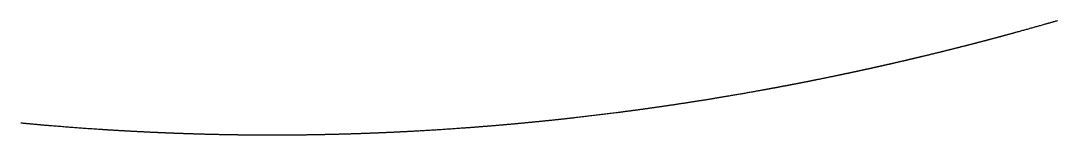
# Model space of a CAD drawing. Header units: millimetres. Extents: x 0 to 2438, y 0 to 1219.
# Drawn here: x 785.38 to 794.96, y 75.87 to 76.93 of the extents above; entities that cross this region are included whole.
import ezdxf

# ---------------------------------------------------------------- set-up
doc = ezdxf.new("R2010")
doc.units = ezdxf.units.MM
doc.layers.add('CUT', color=7, linetype='Continuous')

msp = doc.modelspace()

# ---------------------------------------------------------------- linework, layer by layer
at = {"layer": 'CUT'}
msp.add_lwpolyline([(794.9602, 76.9331), (794.9559, 76.9319), (794.9516, 76.9306), (794.9473, 76.9294), (794.943, 76.9281), (794.9387, 76.9269), (794.9344, 76.9256), (794.9301, 76.9244), (794.9258, 76.9231), (794.9214, 76.9219), (794.9171, 76.9207), (794.9128, 76.9194), (794.9085, 76.9182), (794.9042, 76.9169), (794.9, 76.9157), (794.8957, 76.9145), (794.8914, 76.9132), (794.887, 76.912), (794.8825, 76.9107), (794.878, 76.9094), (794.8737, 76.9082), (794.8697, 76.907), (794.8662, 76.906), (794.8625, 76.905), (794.8581, 76.9037), (794.8525, 76.9021), (794.8452, 76.9), (794.8366, 76.8976), (794.8273, 76.8949), (794.818, 76.8923), (794.809, 76.8897), (794.8003, 76.8872), (794.7919, 76.8849), (794.7834, 76.8825), (794.7749, 76.88), (794.7663, 76.8776), (794.7576, 76.8752), (794.7489, 76.8727), (794.7402, 76.8703), (794.7316, 76.8678), (794.723, 76.8654), (794.7143, 76.863), (794.7057, 76.8606), (794.6971, 76.8582), (794.6884, 76.8558), (794.6798, 76.8533), (794.6711, 76.8509), (794.6624, 76.8485), (794.6537, 76.8461), (794.6452, 76.8437), (794.6367, 76.8414), (794.6282, 76.839), (794.6196, 76.8366), (794.6106, 76.8342), (794.6012, 76.8316), (794.5919, 76.829), (794.5833, 76.8266), (794.576, 76.8246), (794.5703, 76.8231), (794.5659, 76.8219), (794.5622, 76.8209), (794.5586, 76.8199), (794.5547, 76.8188), (794.5503, 76.8176), (794.5458, 76.8164), (794.5413, 76.8151), (794.5369, 76.8139), (794.5326, 76.8127), (794.5283, 76.8116), (794.524, 76.8104), (794.5197, 76.8092), (794.5153, 76.8081), (794.511, 76.8069), (794.5066, 76.8057), (794.5023, 76.8045), (794.498, 76.8033), (794.4936, 76.8022), (794.4893, 76.801), (794.485, 76.7998), (794.4806, 76.7986), (794.4763, 76.7975), (794.472, 76.7963), (794.4676, 76.7951), (794.4633, 76.7939), (794.459, 76.7928), (794.4546, 76.7916), (794.4503, 76.7904), (794.446, 76.7893), (794.4416, 76.7881), (794.4373, 76.7869), (794.4329, 76.7858), (794.4286, 76.7846), (794.4243, 76.7834), (794.4199, 76.7823), (794.4156, 76.7811), (794.4112, 76.7799), (794.4069, 76.7788), (794.4026, 76.7776), (794.3982, 76.7765), (794.3939, 76.7753), (794.3896, 76.7741), (794.3852, 76.773), (794.3809, 76.7718), (794.3765, 76.7707), (794.3722, 76.7695), (794.3679, 76.7684), (794.3635, 76.7672), (794.3592, 76.7661), (794.3548, 76.7649), (794.3505, 76.7637), (794.3462, 76.7626), (794.3418, 76.7614), (794.3375, 76.7603), (794.3331, 76.7591), (794.3288, 76.758), (794.3244, 76.7568), (794.3201, 76.7557), (794.3158, 76.7546), (794.3114, 76.7534), (794.3071, 76.7523), (794.3027, 76.7511), (794.2984, 76.75), (794.294, 76.7488), (794.2897, 76.7477), (794.2853, 76.7465), (794.281, 76.7454), (794.2767, 76.7443), (794.2723, 76.7431), (794.268, 76.742), (794.2636, 76.7408), (794.2593, 76.7397), (794.2549, 76.7386), (794.2506, 76.7374), (794.2463, 76.7363), (794.2419, 76.7352), (794.2376, 76.734), (794.2332, 76.7329), (794.2289, 76.7318), (794.2245, 76.7306), (794.2202, 76.7295), (794.2158, 76.7284), (794.2115, 76.7272), (794.2071, 76.7261), (794.2028, 76.725), (794.1984, 76.7238), (794.1941, 76.7227), (794.1897, 76.7216), (794.1854, 76.7205), (794.1811, 76.7193), (794.1767, 76.7182), (794.1724, 76.7171), (794.168, 76.716), (794.1637, 76.7149), (794.1593, 76.7137), (794.155, 76.7126), (794.1506, 76.7115), (794.1463, 76.7104), (794.1419, 76.7093), (794.1376, 76.7081), (794.1332, 76.707), (794.1289, 76.7059), (794.1245, 76.7048), (794.1202, 76.7037), (794.1158, 76.7026), (794.1114, 76.7014), (794.1071, 76.7003), (794.1028, 76.6992), (794.0984, 76.6981), (794.094, 76.697), (794.0897, 76.6959), (794.0853, 76.6948), (794.081, 76.6937), (794.0766, 76.6926), (794.0723, 76.6915), (794.0679, 76.6903), (794.0636, 76.6892), (794.0592, 76.6881), (794.0549, 76.687), (794.0505, 76.6859), (794.0462, 76.6848), (794.0418, 76.6837), (794.0375, 76.6826), (794.0331, 76.6815), (794.0287, 76.6804), (794.0244, 76.6793), (794.02, 76.6782), (794.0157, 76.6771), (794.0113, 76.676), (794.007, 76.6749), (794.0026, 76.6738), (793.9983, 76.6727), (793.9939, 76.6716), (793.9895, 76.6706), (793.9852, 76.6695), (793.9808, 76.6684), (793.9765, 76.6673), (793.9721, 76.6662), (793.9678, 76.6651), (793.9634, 76.664), (793.959, 76.6629), (793.9547, 76.6618), (793.9503, 76.6607), (793.946, 76.6597), (793.9416, 76.6586), (793.9373, 76.6575), (793.9329, 76.6564), (793.9286, 76.6553), (793.9242, 76.6542), (793.9198, 76.6532), (793.9155, 76.6521), (793.9111, 76.651), (793.9067, 76.6499), (793.9023, 76.6488), (793.898, 76.6478), (793.8938, 76.6467), (793.8896, 76.6457), (793.8852, 76.6446), (793.8806, 76.6435), (793.8756, 76.6422), (793.8703, 76.6409), (793.8649, 76.6396), (793.8594, 76.6383), (793.8541, 76.6369), (793.8488, 76.6356), (793.8436, 76.6344), (793.8383, 76.6331), (793.8331, 76.6318), (793.8278, 76.6305), (793.8225, 76.6292), (793.8172, 76.6279), (793.8119, 76.6266), (793.8066, 76.6253), (793.8013, 76.624), (793.796, 76.6228), (793.7908, 76.6215), (793.7855, 76.6202), (793.7802, 76.6189), (793.7749, 76.6176), (793.7695, 76.6163), (793.7642, 76.615), (793.7589, 76.6138), (793.7537, 76.6125), (793.7486, 76.6113), (793.7435, 76.61), (793.7382, 76.6088), (793.7326, 76.6074), (793.7265, 76.606), (793.7206, 76.6045), (793.7154, 76.6033), (793.7114, 76.6023), (793.7092, 76.6018), (793.7082, 76.6015), (793.7079, 76.6015), (793.7077, 76.6014), (793.7072, 76.6013), (793.7062, 76.6011), (793.7052, 76.6008), (793.704, 76.6006), (793.703, 76.6003), (793.7021, 76.6001), (793.7012, 76.5999), (793.7003, 76.5997), (793.6994, 76.5995), (793.6985, 76.5992), (793.6976, 76.599), (793.6966, 76.5988), (793.6957, 76.5986), (793.6948, 76.5983), (793.6939, 76.5981), (793.6929, 76.5979), (793.692, 76.5977), (793.6911, 76.5975), (793.6902, 76.5972), (793.6893, 76.597), (793.6883, 76.5968), (793.6874, 76.5966), (793.6865, 76.5964), (793.6856, 76.5961), (793.6846, 76.5959), (793.6837, 76.5957), (793.6828, 76.5955), (793.6819, 76.5953), (793.681, 76.595), (793.68, 76.5948), (793.6791, 76.5946), (793.6782, 76.5944), (793.6773, 76.5942), (793.6763, 76.5939), (793.6754, 76.5937), (793.6745, 76.5935), (793.6736, 76.5933), (793.6726, 76.5931), (793.6717, 76.5928), (793.6708, 76.5926), (793.6699, 76.5924), (793.6689, 76.5922), (793.668, 76.592), (793.6671, 76.5917), (793.6662, 76.5915), (793.6653, 76.5913), (793.6643, 76.5911), (793.6634, 76.5909), (793.6625, 76.5906), (793.6616, 76.5904), (793.6606, 76.5902), (793.6597, 76.59), (793.6588, 76.5898), (793.6579, 76.5895), (793.657, 76.5893), (793.656, 76.5891), (793.6551, 76.5889), (793.6542, 76.5887), (793.6533, 76.5884), (793.6523, 76.5882), (793.6514, 76.588), (793.6505, 76.5878), (793.6496, 76.5876), (793.6486, 76.5873), (793.6477, 76.5871), (793.6468, 76.5869), (793.6459, 76.5867), (793.6449, 76.5865), (793.644, 76.5862), (793.6431, 76.586), (793.6422, 76.5858), (793.6413, 76.5856), (793.6403, 76.5854), (793.6394, 76.5852), (793.6385, 76.5849), (793.6376, 76.5847), (793.6366, 76.5845), (793.6357, 76.5843), (793.6348, 76.5841), (793.6339, 76.5838), (793.6329, 76.5836), (793.632, 76.5834), (793.6311, 76.5832), (793.6302, 76.583), (793.6292, 76.5827), (793.6283, 76.5825), (793.6274, 76.5823), (793.6265, 76.5821), (793.6256, 76.5819), (793.6246, 76.5817), (793.6237, 76.5814), (793.6228, 76.5812), (793.6218, 76.581), (793.6209, 76.5808), (793.62, 76.5806), (793.6191, 76.5803), (793.6182, 76.5801), (793.6172, 76.5799), (793.6163, 76.5797), (793.6154, 76.5795), (793.6145, 76.5793), (793.6135, 76.579), (793.6126, 76.5788), (793.6117, 76.5786), (793.6108, 76.5784), (793.6098, 76.5782), (793.6089, 76.578), (793.608, 76.5777), (793.6071, 76.5775), (793.6062, 76.5773), (793.6052, 76.5771), (793.6043, 76.5769), (793.6034, 76.5766), (793.6025, 76.5764), (793.6015, 76.5762), (793.6006, 76.576), (793.5997, 76.5758), (793.5988, 76.5756), (793.5978, 76.5753), (793.5969, 76.5751), (793.596, 76.5749), (793.5951, 76.5747), (793.5941, 76.5745), (793.5932, 76.5743), (793.5923, 76.574), (793.5914, 76.5738), (793.5904, 76.5736), (793.5895, 76.5734), (793.5886, 76.5732), (793.5877, 76.573), (793.5868, 76.5727), (793.5858, 76.5725), (793.5849, 76.5723), (793.584, 76.5721), (793.5831, 76.5719), (793.5821, 76.5716), (793.5812, 76.5714), (793.5803, 76.5712), (793.5794, 76.571), (793.5784, 76.5708), (793.5775, 76.5706), (793.5766, 76.5703), (793.5756, 76.5701), (793.5747, 76.5699), (793.5738, 76.5697), (793.573, 76.5695), (793.572, 76.5693), (793.571, 76.569), (793.57, 76.5688), (793.5689, 76.5686), (793.568, 76.5683), (793.5673, 76.5682), (793.567, 76.5681), (793.5665, 76.568), (793.5655, 76.5678), (793.5637, 76.5673), (793.5606, 76.5666), (793.5565, 76.5657), (793.552, 76.5646), (793.5475, 76.5635), (793.5432, 76.5625), (793.5391, 76.5616), (793.5352, 76.5607), (793.5313, 76.5598), (793.5273, 76.5588), (793.5232, 76.5579), (793.5192, 76.557), (793.5151, 76.556), (793.511, 76.5551), (793.507, 76.5541), (793.5029, 76.5532), (793.4989, 76.5522), (793.4948, 76.5513), (793.4908, 76.5504), (793.4867, 76.5494), (793.4827, 76.5485), (793.4786, 76.5476), (793.4746, 76.5466), (793.4705, 76.5457), (793.4665, 76.5448), (793.4625, 76.5439), (793.4585, 76.5429), (793.4544, 76.542), (793.4503, 76.5411), (793.4461, 76.5401), (793.4419, 76.5391), (793.4378, 76.5382), (793.4341, 76.5373), (793.4307, 76.5366), (793.4275, 76.5358), (793.4245, 76.5352), (793.4216, 76.5345), (793.4185, 76.5338), (793.4154, 76.5331), (793.4122, 76.5324), (793.4091, 76.5316), (793.4059, 76.5309), (793.4028, 76.5302), (793.3997, 76.5295), (793.3966, 76.5288), (793.3934, 76.5281), (793.3903, 76.5274), (793.3872, 76.5267), (793.384, 76.5259), (793.3809, 76.5252), (793.3778, 76.5245), (793.3747, 76.5238), (793.3715, 76.5231), (793.3684, 76.5224), (793.3653, 76.5217), (793.3622, 76.521), (793.359, 76.5203), (793.3559, 76.5196), (793.3528, 76.5189), (793.3496, 76.5182), (793.3465, 76.5175), (793.3434, 76.5168), (793.3403, 76.516), (793.3371, 76.5153), (793.334, 76.5146), (793.3309, 76.5139), (793.3277, 76.5132), (793.3246, 76.5125), (793.3215, 76.5118), (793.3183, 76.5111), (793.3152, 76.5104), (793.3121, 76.5097), (793.309, 76.509), (793.3058, 76.5083), (793.3027, 76.5076), (793.2996, 76.5069), (793.2964, 76.5062), (793.2933, 76.5055), (793.2902, 76.5048), (793.287, 76.5041), (793.2839, 76.5034), (793.2808, 76.5027), (793.2776, 76.502), (793.2745, 76.5013), (793.2714, 76.5006), (793.2683, 76.4999), (793.2651, 76.4993), (793.262, 76.4986), (793.2589, 76.4979), (793.2557, 76.4972), (793.2526, 76.4965), (793.2495, 76.4958), (793.2463, 76.4951), (793.2432, 76.4944), (793.2401, 76.4937), (793.237, 76.493), (793.2338, 76.4923), (793.2307, 76.4916), (793.2276, 76.4909), (793.2244, 76.4902), (793.2213, 76.4896), (793.2182, 76.4889), (793.215, 76.4882), (793.2119, 76.4875), (793.2088, 76.4868), (793.2056, 76.4861), (793.2025, 76.4854), (793.1994, 76.4847), (793.1962, 76.484), (793.1931, 76.4834), (793.19, 76.4827), (793.1868, 76.482), (793.1837, 76.4813), (793.1806, 76.4806), (793.1774, 76.4799), (793.1743, 76.4792), (793.1712, 76.4786), (793.168, 76.4779), (793.1649, 76.4772), (793.1618, 76.4765), (793.1586, 76.4758), (793.1555, 76.4751), (793.1524, 76.4745), (793.1492, 76.4738), (793.1461, 76.4731), (793.143, 76.4724), (793.1398, 76.4717), (793.1367, 76.4711), (793.1336, 76.4704), (793.1304, 76.4697), (793.1273, 76.469), (793.1242, 76.4683), (793.121, 76.4677), (793.1179, 76.467), (793.1148, 76.4663), (793.1116, 76.4656), (793.1085, 76.4649), (793.1054, 76.4643), (793.1022, 76.4636), (793.0991, 76.4629), (793.0959, 76.4622), (793.0928, 76.4616), (793.0897, 76.4609), (793.0865, 76.4602), (793.0834, 76.4595), (793.0803, 76.4589), (793.0771, 76.4582), (793.074, 76.4575), (793.0709, 76.4569), (793.0677, 76.4562), (793.0646, 76.4555), (793.0615, 76.4548), (793.0583, 76.4542), (793.0552, 76.4535), (793.052, 76.4528), (793.0489, 76.4522), (793.0458, 76.4515), (793.0426, 76.4508), (793.0395, 76.4501), (793.0364, 76.4495), (793.0332, 76.4488), (793.0301, 76.4481), (793.027, 76.4475), (793.0238, 76.4468), (793.0207, 76.4461), (793.0175, 76.4455), (793.0144, 76.4448), (793.0113, 76.4441), (793.0081, 76.4435), (793.005, 76.4428), (793.0019, 76.4422), (792.9987, 76.4415), (792.9956, 76.4408), (792.9924, 76.4402), (792.9893, 76.4395), (792.9862, 76.4388), (792.983, 76.4382), (792.9799, 76.4375), (792.9767, 76.4368), (792.9736, 76.4362), (792.9705, 76.4355), (792.9674, 76.4349), (792.9643, 76.4342), (792.9611, 76.4336), (792.9579, 76.4329), (792.9546, 76.4322), (792.9514, 76.4315), (792.9482, 76.4309), (792.9454, 76.4303), (792.9428, 76.4297), (792.9401, 76.4292), (792.9369, 76.4285), (792.9328, 76.4276), (792.9275, 76.4265), (792.9212, 76.4252), (792.9144, 76.4238), (792.9076, 76.4224), (792.901, 76.421), (792.8947, 76.4197), (792.8885, 76.4184), (792.8823, 76.4171), (792.8761, 76.4158), (792.8698, 76.4145), (792.8634, 76.4132), (792.8571, 76.4119), (792.8508, 76.4106), (792.8445, 76.4093), (792.8382, 76.408), (792.8319, 76.4067), (792.8256, 76.4054), (792.8193, 76.4042), (792.8129, 76.4029), (792.8066, 76.4016), (792.8003, 76.4003), (792.7939, 76.399), (792.7876, 76.3977), (792.7813, 76.3964), (792.7752, 76.3952), (792.769, 76.3939), (792.7627, 76.3927), (792.7561, 76.3913), (792.7492, 76.3899), (792.7425, 76.3886), (792.7362, 76.3873), (792.7308, 76.3862), (792.7267, 76.3854), (792.7235, 76.3848), (792.7208, 76.3842), (792.7181, 76.3837), (792.7152, 76.3831), (792.7121, 76.3825), (792.7088, 76.3818), (792.7054, 76.3811), (792.7022, 76.3805), (792.699, 76.3799), (792.6959, 76.3792), (792.6927, 76.3786), (792.6896, 76.378), (792.6864, 76.3773), (792.6832, 76.3767), (792.6801, 76.3761), (792.6769, 76.3754), (792.6737, 76.3748), (792.6705, 76.3742), (792.6674, 76.3736), (792.6642, 76.3729), (792.661, 76.3723), (792.6578, 76.3717), (792.6547, 76.371), (792.6515, 76.3704), (792.6483, 76.3698), (792.6451, 76.3692), (792.642, 76.3685), (792.6388, 76.3679), (792.6356, 76.3673), (792.6324, 76.3667), (792.6293, 76.366), (792.6261, 76.3654), (792.6229, 76.3648), (792.6197, 76.3642), (792.6166, 76.3635), (792.6134, 76.3629), (792.6102, 76.3623), (792.607, 76.3617), (792.6039, 76.361), (792.6007, 76.3604), (792.5975, 76.3598), (792.5943, 76.3592), (792.5912, 76.3585), (792.588, 76.3579), (792.5848, 76.3573), (792.5816, 76.3567), (792.5784, 76.3561), (792.5753, 76.3554), (792.5721, 76.3548), (792.5689, 76.3542), (792.5657, 76.3536), (792.5626, 76.353), (792.5594, 76.3524), (792.5562, 76.3517), (792.553, 76.3511), (792.5499, 76.3505), (792.5467, 76.3499), (792.5435, 76.3493), (792.5403, 76.3487), (792.5371, 76.3481), (792.534, 76.3474), (792.5308, 76.3468), (792.5276, 76.3462), (792.5244, 76.3456), (792.5213, 76.345), (792.5181, 76.3444), (792.5149, 76.3438), (792.5117, 76.3431), (792.5086, 76.3425), (792.5054, 76.3419), (792.5022, 76.3413), (792.499, 76.3407), (792.4958, 76.3401), (792.4927, 76.3395), (792.4895, 76.3389), (792.4863, 76.3383), (792.4831, 76.3377), (792.4799, 76.3371), (792.4768, 76.3364), (792.4736, 76.3358), (792.4704, 76.3352), (792.4672, 76.3346), (792.4641, 76.334), (792.4609, 76.3334), (792.4577, 76.3328), (792.4545, 76.3322), (792.4513, 76.3316), (792.4482, 76.331), (792.445, 76.3304), (792.4418, 76.3298), (792.4386, 76.3292), (792.4354, 76.3286), (792.4323, 76.328), (792.4291, 76.3274), (792.4259, 76.3268), (792.4227, 76.3262), (792.4195, 76.3256), (792.4164, 76.325), (792.4132, 76.3244), (792.41, 76.3238), (792.4068, 76.3232), (792.4036, 76.3226), (792.4005, 76.322), (792.3973, 76.3214), (792.3941, 76.3208), (792.3909, 76.3202), (792.3877, 76.3196), (792.3845, 76.319), (792.3814, 76.3184), (792.3782, 76.3178), (792.375, 76.3172), (792.3718, 76.3166), (792.3687, 76.316), (792.3655, 76.3154), (792.3623, 76.3148), (792.3591, 76.3143), (792.3559, 76.3137), (792.3527, 76.3131), (792.3496, 76.3125), (792.3464, 76.3119), (792.3432, 76.3113), (792.34, 76.3107), (792.3368, 76.3101), (792.3337, 76.3095), (792.3305, 76.3089), (792.3273, 76.3083), (792.3241, 76.3078), (792.3209, 76.3072), (792.3177, 76.3066), (792.3146, 76.306), (792.3114, 76.3054), (792.3082, 76.3048), (792.305, 76.3042), (792.3018, 76.3036), (792.2987, 76.3031), (792.2955, 76.3025), (792.2923, 76.3019), (792.2891, 76.3013), (792.2859, 76.3007), (792.2827, 76.3001), (792.2796, 76.2996), (792.2764, 76.299), (792.2732, 76.2984), (792.27, 76.2978), (792.2668, 76.2972), (792.2636, 76.2966), (792.2604, 76.2961), (792.2573, 76.2955), (792.2542, 76.2949), (792.251, 76.2943), (792.2477, 76.2937), (792.2442, 76.2931), (792.2408, 76.2925), (792.2376, 76.2919), (792.235, 76.2914), (792.2329, 76.291), (792.2306, 76.2906), (792.2274, 76.29), (792.2222, 76.2891), (792.2147, 76.2878), (792.2052, 76.286), (792.1948, 76.2842), (792.1842, 76.2823), (792.1742, 76.2805), (792.1646, 76.2788), (792.1554, 76.2771), (792.1462, 76.2755), (792.1368, 76.2738), (792.1273, 76.2721), (792.1177, 76.2704), (792.1081, 76.2687), (792.0985, 76.267), (792.089, 76.2654), (792.0795, 76.2637), (792.07, 76.262), (792.0605, 76.2604), (792.051, 76.2587), (792.0415, 76.2571), (792.0319, 76.2554), (792.0224, 76.2537), (792.0128, 76.2521), (792.0033, 76.2504), (791.9938, 76.2488), (791.9845, 76.2472), (791.9751, 76.2456), (791.9655, 76.244), (791.9557, 76.2423), (791.9457, 76.2406), (791.9357, 76.2389), (791.9262, 76.2373), (791.9176, 76.2358), (791.9103, 76.2346), (791.904, 76.2335), (791.8981, 76.2325), (791.8923, 76.2316), (791.8862, 76.2305), (791.8799, 76.2295), (791.8734, 76.2284), (791.8669, 76.2273), (791.8605, 76.2262), (791.8542, 76.2252), (791.8479, 76.2241), (791.8416, 76.2231), (791.8352, 76.222), (791.8289, 76.221), (791.8226, 76.2199), (791.8162, 76.2189), (791.8099, 76.2178), (791.8035, 76.2168), (791.7972, 76.2158), (791.7908, 76.2147), (791.7845, 76.2137), (791.7781, 76.2126), (791.7718, 76.2116), (791.7655, 76.2106), (791.7591, 76.2095), (791.7528, 76.2085), (791.7464, 76.2075), (791.7401, 76.2064), (791.7337, 76.2054), (791.7274, 76.2044), (791.721, 76.2034), (791.7147, 76.2023), (791.7083, 76.2013), (791.702, 76.2003), (791.6957, 76.1993), (791.6893, 76.1983), (791.683, 76.1973), (791.6766, 76.1962), (791.6703, 76.1952), (791.6639, 76.1942), (791.6576, 76.1932), (791.6512, 76.1922), (791.6449, 76.1912), (791.6385, 76.1902), (791.6322, 76.1892), (791.6258, 76.1882), (791.6195, 76.1872), (791.6131, 76.1862), (791.6068, 76.1852), (791.6004, 76.1842), (791.5941, 76.1832), (791.5877, 76.1822), (791.5814, 76.1812), (791.575, 76.1802), (791.5687, 76.1793), (791.5623, 76.1783), (791.556, 76.1773), (791.5496, 76.1763), (791.5433, 76.1753), (791.5369, 76.1743), (791.5305, 76.1734), (791.5242, 76.1724), (791.5178, 76.1714), (791.5115, 76.1704), (791.5051, 76.1695), (791.4988, 76.1685), (791.4924, 76.1675), (791.4861, 76.1666), (791.4797, 76.1656), (791.4734, 76.1646), (791.467, 76.1637), (791.4606, 76.1627), (791.4543, 76.1618), (791.4479, 76.1608), (791.4416, 76.1598), (791.4352, 76.1589), (791.4289, 76.1579), (791.4225, 76.157), (791.4161, 76.156), (791.4098, 76.1551), (791.4034, 76.1541), (791.3971, 76.1532), (791.3907, 76.1523), (791.3844, 76.1513), (791.378, 76.1504), (791.3716, 76.1494), (791.3653, 76.1485), (791.3589, 76.1476), (791.3526, 76.1466), (791.3462, 76.1457), (791.3398, 76.1448), (791.3335, 76.1438), (791.3271, 76.1429), (791.3208, 76.142), (791.3144, 76.1411), (791.308, 76.1401), (791.3017, 76.1392), (791.2953, 76.1383), (791.2889, 76.1374), (791.2826, 76.1365), (791.2762, 76.1355), (791.2699, 76.1346), (791.2635, 76.1337), (791.2571, 76.1328), (791.2508, 76.1319), (791.2444, 76.131), (791.238, 76.1301), (791.2317, 76.1292), (791.2253, 76.1283), (791.2189, 76.1274), (791.2126, 76.1265), (791.2062, 76.1256), (791.1999, 76.1247), (791.1935, 76.1238), (791.1871, 76.1229), (791.1807, 76.122), (791.1744, 76.1211), (791.168, 76.1202), (791.1617, 76.1193), (791.1553, 76.1184), (791.1489, 76.1176), (791.1426, 76.1167), (791.1362, 76.1158), (791.1298, 76.1149), (791.1235, 76.114), (791.1171, 76.1132), (791.1107, 76.1123), (791.1043, 76.1114), (791.098, 76.1105), (791.0916, 76.1097), (791.0852, 76.1088), (791.0789, 76.1079), (791.0725, 76.1071), (791.0661, 76.1062), (791.0598, 76.1053), (791.0534, 76.1045), (791.047, 76.1036), (791.0406, 76.1028), (791.0343, 76.1019), (791.0279, 76.1011), (791.0215, 76.1002), (791.0152, 76.0993), (791.0088, 76.0985), (791.0024, 76.0976), (790.996, 76.0968), (790.9896, 76.096), (790.9833, 76.0951), (790.9769, 76.0943), (790.9706, 76.0934), (790.9643, 76.0926), (790.958, 76.0918), (790.9514, 76.0909), (790.9448, 76.09), (790.9381, 76.0892), (790.9318, 76.0884), (790.9259, 76.0876), (790.9207, 76.0869), (790.9152, 76.0862), (790.9088, 76.0854), (790.9004, 76.0843), (790.8896, 76.0829), (790.8769, 76.0813), (790.8631, 76.0795), (790.8493, 76.0777), (790.8359, 76.076), (790.8231, 76.0744), (790.8106, 76.0729), (790.7981, 76.0713), (790.7854, 76.0697), (790.7726, 76.0681), (790.7597, 76.0665), (790.7468, 76.0649), (790.734, 76.0634), (790.7212, 76.0618), (790.7084, 76.0602), (790.6956, 76.0587), (790.6828, 76.0571), (790.67, 76.0556), (790.6572, 76.0541), (790.6444, 76.0525), (790.6315, 76.051), (790.6186, 76.0495), (790.6058, 76.048), (790.5931, 76.0465), (790.5806, 76.045), (790.568, 76.0436), (790.5552, 76.0421), (790.5419, 76.0406), (790.528, 76.039), (790.5142, 76.0374), (790.5015, 76.0359), (790.4906, 76.0347), (790.4822, 76.0338), (790.4757, 76.033), (790.4702, 76.0324), (790.4649, 76.0318), (790.4589, 76.0312), (790.4525, 76.0305), (790.4458, 76.0297), (790.4391, 76.029), (790.4325, 76.0282), (790.4261, 76.0275), (790.4197, 76.0268), (790.4134, 76.0261), (790.407, 76.0254), (790.4005, 76.0247), (790.3941, 76.024), (790.3876, 76.0233), (790.3812, 76.0226), (790.3748, 76.0219), (790.3683, 76.0212), (790.3619, 76.0205), (790.3555, 76.0198), (790.349, 76.0191), (790.3426, 76.0184), (790.3361, 76.0178), (790.3297, 76.0171), (790.3233, 76.0164), (790.3168, 76.0157), (790.3104, 76.015), (790.304, 76.0143), (790.2975, 76.0137), (790.2911, 76.013), (790.2846, 76.0123), (790.2782, 76.0116), (790.2718, 76.011), (790.2653, 76.0103), (790.2589, 76.0096), (790.2524, 76.009), (790.246, 76.0083), (790.2396, 76.0076), (790.2331, 76.007), (790.2267, 76.0063), (790.2202, 76.0056), (790.2138, 76.005), (790.2074, 76.0043), (790.2009, 76.0037), (790.1945, 76.003), (790.188, 76.0024), (790.1816, 76.0017), (790.1752, 76.0011), (790.1687, 76.0004), (790.1623, 75.9998), (790.1558, 75.9991), (790.1494, 75.9985), (790.1429, 75.9979), (790.1365, 75.9972), (790.1301, 75.9966), (790.1236, 75.9959), (790.1172, 75.9953), (790.1107, 75.9947), (790.1043, 75.9941), (790.0978, 75.9934), (790.0914, 75.9928), (790.085, 75.9922), (790.0785, 75.9915), (790.0721, 75.9909), (790.0656, 75.9903), (790.0592, 75.9897), (790.0527, 75.9891), (790.0463, 75.9885), (790.0398, 75.9878), (790.0334, 75.9872), (790.027, 75.9866), (790.0205, 75.986), (790.0141, 75.9854), (790.0076, 75.9848), (790.0012, 75.9842), (789.9947, 75.9836), (789.9883, 75.983), (789.9818, 75.9824), (789.9754, 75.9818), (789.9689, 75.9812), (789.9625, 75.9806), (789.956, 75.98), (789.9496, 75.9794), (789.9432, 75.9788), (789.9367, 75.9782), (789.9303, 75.9777), (789.9238, 75.9771), (789.9174, 75.9765), (789.9109, 75.9759), (789.9045, 75.9753), (789.898, 75.9747), (789.8916, 75.9742), (789.8851, 75.9736), (789.8787, 75.973), (789.8722, 75.9725), (789.8658, 75.9719), (789.8593, 75.9713), (789.8529, 75.9707), (789.8464, 75.9702), (789.84, 75.9696), (789.8335, 75.9691), (789.8271, 75.9685), (789.8206, 75.9679), (789.8142, 75.9674), (789.8077, 75.9668), (789.8013, 75.9663), (789.7948, 75.9657), (789.7884, 75.9652), (789.7819, 75.9646), (789.7755, 75.9641), (789.769, 75.9635), (789.7626, 75.963), (789.7561, 75.9624), (789.7497, 75.9619), (789.7432, 75.9614), (789.7368, 75.9608), (789.7303, 75.9603), (789.7239, 75.9598), (789.7174, 75.9592), (789.711, 75.9587), (789.7045, 75.9582), (789.698, 75.9576), (789.6916, 75.9571), (789.6851, 75.9566), (789.6787, 75.9561), (789.6722, 75.9555), (789.6658, 75.955), (789.6593, 75.9545), (789.6529, 75.954), (789.6464, 75.9535), (789.64, 75.953), (789.6335, 75.9525), (789.6271, 75.9519), (789.6206, 75.9514), (789.6141, 75.9509), (789.6077, 75.9504), (789.6012, 75.9499), (789.5948, 75.9494), (789.5883, 75.9489), (789.5819, 75.9484), (789.5754, 75.9479), (789.569, 75.9474), (789.5625, 75.9469), (789.556, 75.9465), (789.5496, 75.946), (789.5431, 75.9455), (789.5367, 75.945), (789.5303, 75.9445), (789.5239, 75.944), (789.5175, 75.9436), (789.5109, 75.9431), (789.5041, 75.9426), (789.4974, 75.9421), (789.491, 75.9416), (789.485, 75.9412), (789.4797, 75.9408), (789.4742, 75.9404), (789.4677, 75.9399), (789.4592, 75.9393), (789.4482, 75.9385), (789.4354, 75.9376), (789.4214, 75.9366), (789.4074, 75.9356), (789.3939, 75.9347), (789.3809, 75.9338), (789.3682, 75.9329), (789.3555, 75.932), (789.3427, 75.9312), (789.3298, 75.9303), (789.3167, 75.9294), (789.3037, 75.9286), (789.2907, 75.9277), (789.2777, 75.9269), (789.2648, 75.926), (789.2518, 75.9252), (789.2389, 75.9244), (789.226, 75.9235), (789.213, 75.9227), (789.2, 75.9219), (789.1869, 75.9211), (789.1739, 75.9203), (789.1609, 75.9195), (789.1481, 75.9188), (789.1354, 75.918), (789.1227, 75.9173), (789.1097, 75.9165), (789.0962, 75.9157), (789.0822, 75.9149), (789.0683, 75.9141), (789.0554, 75.9134), (789.0444, 75.9128), (789.0359, 75.9123), (789.0293, 75.912), (789.0238, 75.9117), (789.0183, 75.9114), (789.0124, 75.911), (789.0059, 75.9107), (788.9991, 75.9103), (788.9923, 75.91), (788.9857, 75.9096), (788.9791, 75.9093), (788.9727, 75.9089), (788.9663, 75.9086), (788.9598, 75.9082), (788.9533, 75.9079), (788.9468, 75.9076), (788.9402, 75.9072), (788.9337, 75.9069), (788.9272, 75.9066), (788.9207, 75.9062), (788.9142, 75.9059), (788.9077, 75.9056), (788.9012, 75.9052), (788.8947, 75.9049), (788.8882, 75.9046), (788.8817, 75.9043), (788.8752, 75.904), (788.8687, 75.9036), (788.8621, 75.9033), (788.8556, 75.903), (788.8491, 75.9027), (788.8426, 75.9024), (788.8361, 75.9021), (788.8296, 75.9018), (788.8231, 75.9015), (788.8166, 75.9012), (788.8101, 75.9009), (788.8036, 75.9006), (788.797, 75.9003), (788.7905, 75.9), (788.784, 75.8997), (788.7775, 75.8994), (788.771, 75.8991), (788.7645, 75.8988), (788.758, 75.8985), (788.7515, 75.8982), (788.745, 75.8979), (788.7384, 75.8977), (788.7319, 75.8974), (788.7254, 75.8971), (788.7189, 75.8968), (788.7124, 75.8965), (788.7059, 75.8963), (788.6994, 75.896), (788.6929, 75.8957), (788.6864, 75.8955), (788.6798, 75.8952), (788.6733, 75.8949), (788.6668, 75.8947), (788.6603, 75.8944), (788.6538, 75.8941), (788.6473, 75.8939), (788.6408, 75.8936), (788.6343, 75.8934), (788.6277, 75.8931), (788.6212, 75.8929), (788.6147, 75.8926), (788.6082, 75.8924), (788.6017, 75.8921), (788.5952, 75.8919), (788.5887, 75.8916), (788.5822, 75.8914), (788.5756, 75.8911), (788.5691, 75.8909), (788.5626, 75.8907), (788.5561, 75.8904), (788.5496, 75.8902), (788.5431, 75.89), (788.5366, 75.8897), (788.5301, 75.8895), (788.5235, 75.8893), (788.517, 75.889), (788.5105, 75.8888), (788.504, 75.8886), (788.4975, 75.8884), (788.491, 75.8882), (788.4845, 75.8879), (788.478, 75.8877), (788.4714, 75.8875), (788.4649, 75.8873), (788.4584, 75.8871), (788.4519, 75.8869), (788.4454, 75.8867), (788.4389, 75.8865), (788.4324, 75.8863), (788.4258, 75.8861), (788.4193, 75.8859), (788.4128, 75.8857), (788.4063, 75.8855), (788.3998, 75.8853), (788.3933, 75.8851), (788.3868, 75.8849), (788.3802, 75.8847), (788.3737, 75.8845), (788.3672, 75.8843), (788.3607, 75.8841), (788.3542, 75.884), (788.3477, 75.8838), (788.3412, 75.8836), (788.3346, 75.8834), (788.3281, 75.8833), (788.3216, 75.8831), (788.3151, 75.8829), (788.3086, 75.8827), (788.3021, 75.8826), (788.2955, 75.8824), (788.289, 75.8822), (788.2825, 75.8821), (788.276, 75.8819), (788.2695, 75.8817), (788.263, 75.8816), (788.2565, 75.8814), (788.2499, 75.8813), (788.2434, 75.8811), (788.2369, 75.881), (788.2304, 75.8808), (788.2239, 75.8807), (788.2174, 75.8805), (788.2108, 75.8804), (788.2043, 75.8802), (788.1978, 75.8801), (788.1913, 75.88), (788.1848, 75.8798), (788.1783, 75.8797), (788.1718, 75.8795), (788.1652, 75.8794), (788.1587, 75.8793), (788.1522, 75.8792), (788.1457, 75.879), (788.1392, 75.8789), (788.1327, 75.8788), (788.1261, 75.8786), (788.1196, 75.8785), (788.1131, 75.8784), (788.1066, 75.8783), (788.1001, 75.8782), (788.0936, 75.8781), (788.087, 75.8779), (788.0805, 75.8778), (788.074, 75.8777), (788.0675, 75.8776), (788.061, 75.8775), (788.0545, 75.8774), (788.0479, 75.8773), (788.0414, 75.8772), (788.0349, 75.8771), (788.0284, 75.877), (788.0219, 75.8769), (788.0155, 75.8768), (788.009, 75.8767), (788.0023, 75.8766), (787.9955, 75.8766), (787.9886, 75.8765), (787.9816, 75.8764), (787.9746, 75.8763), (787.9676, 75.8762), (787.9607, 75.8761), (787.9538, 75.876), (787.9468, 75.8759), (787.9399, 75.8759), (787.933, 75.8758), (787.9261, 75.8757), (787.9191, 75.8756), (787.9122, 75.8756), (787.9052, 75.8755), (787.8983, 75.8754), (787.8914, 75.8754), (787.8845, 75.8753), (787.8775, 75.8752), (787.8706, 75.8752), (787.8636, 75.8751), (787.8566, 75.8751), (787.8496, 75.875), (787.8427, 75.875), (787.8359, 75.8749), (787.8292, 75.8749), (787.8226, 75.8748), (787.8156, 75.8748), (787.8081, 75.8747), (787.8001, 75.8747), (787.7922, 75.8747), (787.7853, 75.8746), (787.7804, 75.8746), (787.778, 75.8746), (787.7778, 75.8746), (787.777, 75.8746), (787.7765, 75.8746), (787.7761, 75.8746), (787.7757, 75.8746), (787.7754, 75.8746), (787.775, 75.8746), (787.7746, 75.8746), (787.7741, 75.8746), (787.7737, 75.8746), (787.7733, 75.8746), (787.7728, 75.8746), (787.7724, 75.8746), (787.772, 75.8746), (787.7716, 75.8746), (787.7712, 75.8746), (787.7708, 75.8746), (787.7703, 75.8746), (787.7699, 75.8746), (787.7695, 75.8746), (787.7691, 75.8746), (787.7687, 75.8746), (787.7683, 75.8745), (787.7678, 75.8745), (787.7674, 75.8745), (787.767, 75.8745), (787.7666, 75.8745), (787.7662, 75.8745), (787.7657, 75.8745), (787.7653, 75.8745), (787.7649, 75.8745), (787.7645, 75.8745), (787.7641, 75.8745), (787.7636, 75.8745), (787.7632, 75.8745), (787.7628, 75.8745), (787.7624, 75.8745), (787.762, 75.8745), (787.7616, 75.8745), (787.7611, 75.8745), (787.7607, 75.8745), (787.7603, 75.8745), (787.7599, 75.8745), (787.7595, 75.8745), (787.759, 75.8745), (787.7586, 75.8745), (787.7582, 75.8745), (787.7578, 75.8745), (787.7574, 75.8745), (787.7569, 75.8745), (787.7565, 75.8745), (787.7561, 75.8745), (787.7557, 75.8745), (787.7553, 75.8745), (787.7549, 75.8745), (787.7544, 75.8745), (787.754, 75.8745), (787.7536, 75.8745), (787.7532, 75.8745), (787.7527, 75.8745), (787.7523, 75.8745), (787.7519, 75.8745), (787.7515, 75.8745), (787.7511, 75.8745), (787.7507, 75.8745), (787.7502, 75.8745), (787.7498, 75.8745), (787.7494, 75.8745), (787.749, 75.8745), (787.7486, 75.8745), (787.7482, 75.8745), (787.7477, 75.8745), (787.7473, 75.8745), (787.7469, 75.8745), (787.7465, 75.8745), (787.7461, 75.8745), (787.7456, 75.8745), (787.7452, 75.8745), (787.7448, 75.8745), (787.7444, 75.8745), (787.744, 75.8745), (787.7435, 75.8745), (787.7431, 75.8745), (787.7427, 75.8745), (787.7423, 75.8745), (787.7419, 75.8745), (787.7415, 75.8744), (787.741, 75.8744), (787.7406, 75.8744), (787.7402, 75.8744), (787.7398, 75.8744), (787.7394, 75.8744), (787.7389, 75.8744), (787.7385, 75.8744), (787.7381, 75.8744), (787.7377, 75.8744), (787.7373, 75.8744), (787.7368, 75.8744), (787.7364, 75.8744), (787.736, 75.8744), (787.7356, 75.8744), (787.7352, 75.8744), (787.7348, 75.8744), (787.7343, 75.8744), (787.7339, 75.8744), (787.7335, 75.8744), (787.7331, 75.8744), (787.7327, 75.8744), (787.7322, 75.8744), (787.7318, 75.8744), (787.7314, 75.8744), (787.731, 75.8744), (787.7306, 75.8744), (787.7301, 75.8744), (787.7297, 75.8744), (787.7293, 75.8744), (787.7289, 75.8744), (787.7285, 75.8744), (787.7281, 75.8744), (787.7276, 75.8744), (787.7272, 75.8744), (787.7268, 75.8744), (787.7264, 75.8744), (787.726, 75.8744), (787.7255, 75.8744), (787.7251, 75.8744), (787.7247, 75.8744), (787.7243, 75.8744), (787.7239, 75.8744), (787.7234, 75.8744), (787.723, 75.8744), (787.7226, 75.8744), (787.7222, 75.8744), (787.7218, 75.8744), (787.7214, 75.8744), (787.7209, 75.8744), (787.7205, 75.8744), (787.7201, 75.8744), (787.7197, 75.8744), (787.7193, 75.8744), (787.7188, 75.8744), (787.7184, 75.8744), (787.718, 75.8744), (787.7176, 75.8744), (787.7172, 75.8744), (787.7167, 75.8744), (787.7163, 75.8744), (787.7159, 75.8744), (787.7155, 75.8744), (787.7151, 75.8744), (787.7147, 75.8744), (787.7142, 75.8744), (787.7138, 75.8744), (787.7134, 75.8744), (787.713, 75.8744), (787.7126, 75.8744), (787.7121, 75.8744), (787.7117, 75.8744), (787.7113, 75.8744), (787.7109, 75.8744), (787.7105, 75.8744), (787.71, 75.8744), (787.7096, 75.8744), (787.7092, 75.8744), (787.7088, 75.8744), (787.7084, 75.8744), (787.708, 75.8744), (787.7075, 75.8744), (787.7071, 75.8744), (787.7067, 75.8744), (787.7063, 75.8744), (787.7059, 75.8744), (787.7054, 75.8744), (787.705, 75.8744), (787.7046, 75.8744), (787.7042, 75.8744), (787.7038, 75.8744), (787.7033, 75.8744), (787.7029, 75.8744), (787.7025, 75.8744), (787.7021, 75.8744), (787.7017, 75.8744), (787.7013, 75.8744), (787.7008, 75.8744), (787.7004, 75.8744), (787.7, 75.8744), (787.6986, 75.8744), (787.6971, 75.8744), (787.6957, 75.8744), (787.6943, 75.8744), (787.6928, 75.8744), (787.6914, 75.8744), (787.69, 75.8744), (787.6886, 75.8744), (787.6871, 75.8744), (787.6857, 75.8744), (787.6843, 75.8744), (787.6828, 75.8744), (787.6814, 75.8744), (787.68, 75.8744), (787.6785, 75.8744), (787.6771, 75.8744), (787.6757, 75.8744), (787.6743, 75.8744), (787.6728, 75.8744), (787.6714, 75.8744), (787.67, 75.8744), (787.6685, 75.8744), (787.6671, 75.8744), (787.6657, 75.8744), (787.6642, 75.8744), (787.6628, 75.8744), (787.6614, 75.8744), (787.6599, 75.8744), (787.6585, 75.8745), (787.6571, 75.8745), (787.6557, 75.8745), (787.6542, 75.8745), (787.6528, 75.8745), (787.6514, 75.8745), (787.6499, 75.8745), (787.6485, 75.8745), (787.6471, 75.8745), (787.6456, 75.8745), (787.6442, 75.8745), (787.6428, 75.8745), (787.6413, 75.8745), (787.6399, 75.8745), (787.6385, 75.8745), (787.637, 75.8745), (787.6356, 75.8745), (787.6342, 75.8745), (787.6327, 75.8745), (787.6313, 75.8746), (787.6299, 75.8746), (787.6285, 75.8746), (787.627, 75.8746), (787.6256, 75.8746), (787.6242, 75.8746), (787.6227, 75.8746), (787.6213, 75.8746), (787.6199, 75.8746), (787.6184, 75.8746), (787.617, 75.8746), (787.6156, 75.8746), (787.6141, 75.8746), (787.6127, 75.8746), (787.6113, 75.8746), (787.6098, 75.8747), (787.6084, 75.8747), (787.607, 75.8747), (787.6055, 75.8747), (787.6041, 75.8747), (787.6027, 75.8747), (787.6012, 75.8747), (787.5998, 75.8747), (787.5984, 75.8747), (787.5969, 75.8747), (787.5955, 75.8747), (787.5941, 75.8747), (787.5927, 75.8747), (787.5912, 75.8748), (787.5898, 75.8748), (787.5883, 75.8748), (787.5869, 75.8748), (787.5855, 75.8748), (787.5841, 75.8748), (787.5826, 75.8748), (787.5812, 75.8748), (787.5798, 75.8748), (787.5783, 75.8748), (787.5769, 75.8748), (787.5755, 75.8749), (787.574, 75.8749), (787.5726, 75.8749), (787.5712, 75.8749), (787.5697, 75.8749), (787.5683, 75.8749), (787.5669, 75.8749), (787.5654, 75.8749), (787.564, 75.8749), (787.5626, 75.8749), (787.5611, 75.8749), (787.5597, 75.875), (787.5583, 75.875), (787.5568, 75.875), (787.5554, 75.875), (787.554, 75.875), (787.5525, 75.875), (787.5511, 75.875), (787.5497, 75.875), (787.5483, 75.875), (787.5468, 75.8751), (787.5454, 75.8751), (787.544, 75.8751), (787.5425, 75.8751), (787.5411, 75.8751), (787.5397, 75.8751), (787.5382, 75.8751), (787.5368, 75.8751), (787.5354, 75.8751), (787.5339, 75.8752), (787.5325, 75.8752), (787.5311, 75.8752), (787.5296, 75.8752), (787.5282, 75.8752), (787.5268, 75.8752), (787.5254, 75.8752), (787.5239, 75.8752), (787.5225, 75.8753), (787.5211, 75.8753), (787.5196, 75.8753), (787.5182, 75.8753), (787.5168, 75.8753), (787.5153, 75.8753), (787.5139, 75.8753), (787.5125, 75.8753), (787.511, 75.8754), (787.5096, 75.8754), (787.5082, 75.8754), (787.5068, 75.8754), (787.5053, 75.8754), (787.5039, 75.8754), (787.5025, 75.8754), (787.501, 75.8754), (787.4996, 75.8755), (787.4982, 75.8755), (787.4967, 75.8755), (787.4953, 75.8755), (787.4939, 75.8755), (787.4924, 75.8755), (787.491, 75.8755), (787.4896, 75.8756), (787.4882, 75.8756), (787.4867, 75.8756), (787.4853, 75.8756), (787.4839, 75.8756), (787.4824, 75.8756), (787.481, 75.8756), (787.4796, 75.8757), (787.4781, 75.8757), (787.4767, 75.8757), (787.4753, 75.8757), (787.4738, 75.8757), (787.4724, 75.8757), (787.471, 75.8758), (787.4696, 75.8758), (787.4681, 75.8758), (787.4667, 75.8758), (787.4653, 75.8758), (787.4638, 75.8758), (787.4624, 75.8758), (787.461, 75.8759), (787.4596, 75.8759), (787.4581, 75.8759), (787.4567, 75.8759), (787.4553, 75.8759), (787.4538, 75.8759), (787.4524, 75.876), (787.451, 75.876), (787.4495, 75.876), (787.4481, 75.876), (787.4467, 75.876), (787.4452, 75.876), (787.4438, 75.8761), (787.4424, 75.8761), (787.441, 75.8761), (787.4395, 75.8761), (787.4381, 75.8761), (787.4367, 75.8761), (787.4352, 75.8762), (787.4338, 75.8762), (787.4324, 75.8762), (787.431, 75.8762), (787.4295, 75.8762), (787.4281, 75.8763), (787.4267, 75.8763), (787.4252, 75.8763), (787.4238, 75.8763), (787.4224, 75.8763), (787.421, 75.8763), (787.4195, 75.8764), (787.4181, 75.8764), (787.4167, 75.8764), (787.4152, 75.8764), (787.4138, 75.8764), (787.4124, 75.8765), (787.411, 75.8765), (787.4095, 75.8765), (787.4081, 75.8765), (787.4067, 75.8765), (787.4052, 75.8765), (787.4038, 75.8766), (787.4024, 75.8766), (787.4009, 75.8766), (787.3995, 75.8766), (787.3981, 75.8766), (787.3967, 75.8767), (787.3953, 75.8767), (787.3939, 75.8767), (787.3925, 75.8767), (787.3909, 75.8767), (787.3893, 75.8768), (787.3876, 75.8768), (787.3862, 75.8768), (787.3852, 75.8768), (787.3847, 75.8768), (787.3841, 75.8768), (787.3826, 75.8769), (787.3795, 75.8769), (787.3743, 75.877), (787.3674, 75.8771), (787.3597, 75.8772), (787.3519, 75.8773), (787.3445, 75.8774), (787.3376, 75.8775), (787.3309, 75.8777), (787.3242, 75.8778), (787.3174, 75.8779), (787.3105, 75.878), (787.3036, 75.8781), (787.2966, 75.8782), (787.2896, 75.8784), (787.2827, 75.8785), (787.2758, 75.8786), (787.2689, 75.8788), (787.262, 75.8789), (787.2551, 75.879), (787.2482, 75.8792), (787.2413, 75.8793), (787.2344, 75.8794), (787.2274, 75.8796), (787.2205, 75.8797), (787.2137, 75.8799), (787.2068, 75.88), (787.2, 75.8802), (787.193, 75.8803), (787.186, 75.8805), (787.1789, 75.8806), (787.1717, 75.8808), (787.1648, 75.8809), (787.1584, 75.8811), (787.1525, 75.8812), (787.147, 75.8814), (787.1417, 75.8815), (787.1364, 75.8816), (787.1311, 75.8818), (787.1256, 75.8819), (787.1201, 75.882), (787.1145, 75.8822), (787.109, 75.8823), (787.1035, 75.8824), (787.0981, 75.8826), (787.0926, 75.8827), (787.0871, 75.8829), (787.0816, 75.883), (787.0762, 75.8832), (787.0707, 75.8833), (787.0652, 75.8835), (787.0597, 75.8836), (787.0542, 75.8838), (787.0487, 75.8839), (787.0433, 75.8841), (787.0378, 75.8842), (787.0323, 75.8844), (787.0268, 75.8845), (787.0213, 75.8847), (787.0159, 75.8848), (787.0104, 75.885), (787.0049, 75.8852), (786.9994, 75.8853), (786.9939, 75.8855), (786.9885, 75.8857), (786.983, 75.8858), (786.9775, 75.886), (786.972, 75.8862), (786.9665, 75.8863), (786.9611, 75.8865), (786.9556, 75.8867), (786.9501, 75.8869), (786.9446, 75.887), (786.9391, 75.8872), (786.9337, 75.8874), (786.9282, 75.8876), (786.9227, 75.8877), (786.9172, 75.8879), (786.9117, 75.8881), (786.9062, 75.8883), (786.9008, 75.8885), (786.8953, 75.8887), (786.8898, 75.8888), (786.8843, 75.889), (786.8789, 75.8892), (786.8734, 75.8894), (786.8679, 75.8896), (786.8624, 75.8898), (786.8569, 75.89), (786.8514, 75.8902), (786.846, 75.8904), (786.8405, 75.8906), (786.835, 75.8908), (786.8295, 75.891), (786.8241, 75.8912), (786.8186, 75.8914), (786.8131, 75.8916), (786.8076, 75.8918), (786.8021, 75.892), (786.7966, 75.8922), (786.7912, 75.8924), (786.7857, 75.8926), (786.7802, 75.8928), (786.7747, 75.893), (786.7693, 75.8933), (786.7638, 75.8935), (786.7583, 75.8937), (786.7528, 75.8939), (786.7473, 75.8941), (786.7419, 75.8943), (786.7364, 75.8946), (786.7309, 75.8948), (786.7254, 75.895), (786.72, 75.8952), (786.7145, 75.8955), (786.709, 75.8957), (786.7035, 75.8959), (786.698, 75.8961), (786.6926, 75.8964), (786.6871, 75.8966), (786.6816, 75.8968), (786.6761, 75.8971), (786.6706, 75.8973), (786.6652, 75.8975), (786.6597, 75.8978), (786.6542, 75.898), (786.6487, 75.8983), (786.6433, 75.8985), (786.6378, 75.8987), (786.6323, 75.899), (786.6268, 75.8992), (786.6213, 75.8995), (786.6159, 75.8997), (786.6104, 75.9), (786.6049, 75.9002), (786.5994, 75.9005), (786.594, 75.9007), (786.5885, 75.901), (786.583, 75.9012), (786.5775, 75.9015), (786.572, 75.9017), (786.5666, 75.902), (786.5611, 75.9023), (786.5556, 75.9025), (786.5501, 75.9028), (786.5447, 75.9031), (786.5392, 75.9033), (786.5337, 75.9036), (786.5282, 75.9038), (786.5228, 75.9041), (786.5173, 75.9044), (786.5118, 75.9047), (786.5063, 75.9049), (786.5009, 75.9052), (786.4954, 75.9055), (786.4899, 75.9057), (786.4844, 75.906), (786.479, 75.9063), (786.4735, 75.9066), (786.468, 75.9069), (786.4625, 75.9071), (786.457, 75.9074), (786.4516, 75.9077), (786.4461, 75.908), (786.4406, 75.9083), (786.4351, 75.9086), (786.4297, 75.9088), (786.4242, 75.9091), (786.4187, 75.9094), (786.4132, 75.9097), (786.4078, 75.91), (786.4023, 75.9103), (786.3968, 75.9106), (786.3913, 75.9109), (786.3859, 75.9112), (786.3804, 75.9115), (786.3749, 75.9118), (786.3694, 75.9121), (786.364, 75.9124), (786.3585, 75.9127), (786.353, 75.913), (786.3475, 75.9133), (786.3421, 75.9136), (786.3366, 75.9139), (786.3311, 75.9142), (786.3256, 75.9145), (786.3202, 75.9149), (786.3147, 75.9152), (786.3092, 75.9155), (786.3038, 75.9158), (786.2983, 75.9161), (786.2928, 75.9164), (786.2873, 75.9167), (786.2819, 75.9171), (786.2764, 75.9174), (786.2709, 75.9177), (786.2654, 75.918), (786.26, 75.9184), (786.2545, 75.9187), (786.249, 75.919), (786.2435, 75.9193), (786.2381, 75.9197), (786.2326, 75.92), (786.2271, 75.9203), (786.2216, 75.9207), (786.2162, 75.921), (786.2107, 75.9213), (786.2052, 75.9217), (786.1998, 75.922), (786.1943, 75.9224), (786.1888, 75.9227), (786.1833, 75.923), (786.1778, 75.9234), (786.1724, 75.9237), (786.167, 75.9241), (786.1616, 75.9244), (786.1562, 75.9247), (786.1505, 75.9251), (786.1447, 75.9255), (786.1389, 75.9259), (786.1334, 75.9262), (786.1286, 75.9265), (786.1245, 75.9268), (786.1203, 75.927), (786.1148, 75.9274), (786.1067, 75.9279), (786.0955, 75.9287), (786.0819, 75.9296), (786.0669, 75.9306), (786.0517, 75.9316), (786.0373, 75.9326), (786.0235, 75.9335), (786.0101, 75.9345), (785.9967, 75.9354), (785.9831, 75.9363), (785.9694, 75.9373), (785.9555, 75.9383), (785.9417, 75.9393), (785.9279, 75.9403), (785.9141, 75.9413), (785.9004, 75.9423), (785.8867, 75.9433), (785.873, 75.9443), (785.8592, 75.9454), (785.8455, 75.9464), (785.8317, 75.9475), (785.8179, 75.9485), (785.8041, 75.9496), (785.7903, 75.9507), (785.7767, 75.9517), (785.7632, 75.9528), (785.7497, 75.9539), (785.7359, 75.955), (785.7217, 75.9561), (785.7071, 75.9573), (785.6925, 75.9585), (785.6788, 75.9596), (785.6668, 75.9606), (785.6568, 75.9614), (785.6485, 75.9621), (785.641, 75.9628), (785.6336, 75.9634), (785.6258, 75.9641), (785.6176, 75.9648), (785.6091, 75.9655), (785.6005, 75.9662), (785.5922, 75.9669), (785.5839, 75.9676), (785.5757, 75.9683), (785.5675, 75.9691), (785.5592, 75.9698), (785.5509, 75.9705), (785.5427, 75.9712), (785.5344, 75.972), (785.5261, 75.9727), (785.5178, 75.9734), (785.5095, 75.9742), (785.5013, 75.9749), (785.493, 75.9756), (785.4847, 75.9764), (785.4765, 75.9771), (785.4682, 75.9779), (785.4599, 75.9786), (785.4516, 75.9794), (785.4434, 75.9802), (785.4351, 75.9809), (785.4268, 75.9817), (785.4186, 75.9824), (785.4103, 75.9832), (785.402, 75.984), (785.3938, 75.9848), (785.3855, 75.9855), (785.3772, 75.9863)], dxfattribs=at)

doc.saveas('drawing.dxf')
